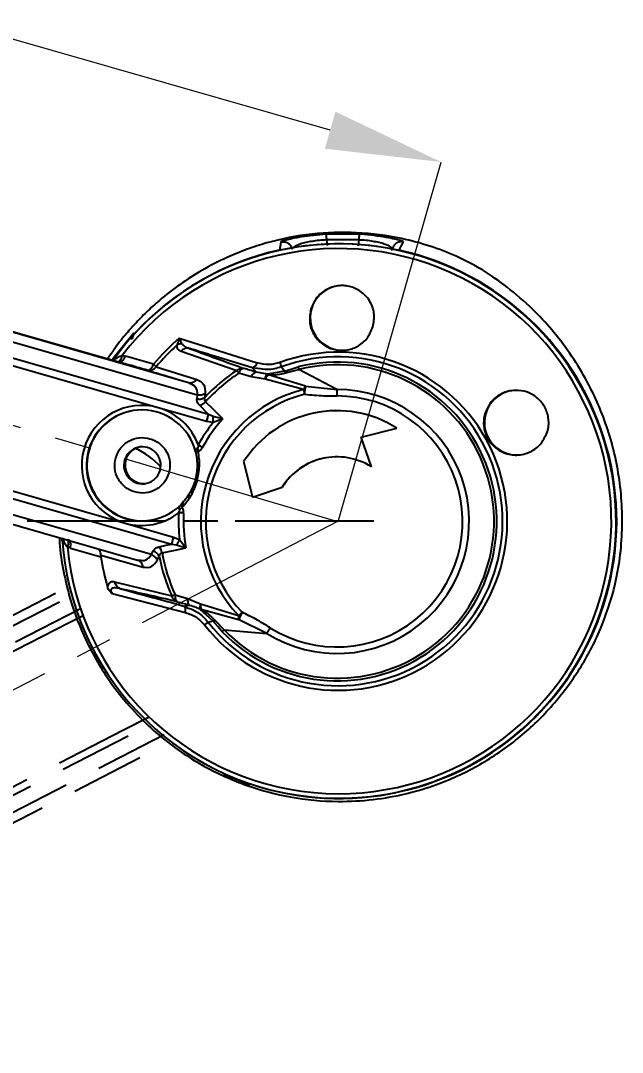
# Model space of a CAD drawing. Header units: millimetres. Extents: x 2379 to 4059, y 879 to 2067.
# Drawn here: x 3873.6 to 3925.7, y 1230.3 to 1319.7 of the extents above; entities that cross this region are included whole.
import ezdxf

# ---------------------------------------------------------------- set-up
doc = ezdxf.new("R2010")
doc.units = ezdxf.units.MM
for name, pattern in [('AM_ISO08W050', [18, 12, -1.5, 3, -1.5]), ('CENTER2', [28.575, 19.05, -3.175, 3.175, -3.175]), ('HIDDEN', [9.525, 6.35, -3.175])]:
    doc.linetypes.add(name, pattern=pattern)
for name, color, linetype, lineweight in [('AM_5', 3, 'Continuous', 25), ('AM_7', 4, 'AM_ISO08W050', 25), ('中心线', 1, 'CENTER2', 13), ('标注', 3, 'Continuous', 13)]:
    doc.layers.add(name, color=color, linetype=linetype, lineweight=lineweight)
doc.styles.add('SLDTEXTSTYLE1', font='txt.shx', dxfattribs={"width": 0.7, "bigfont": 'gbcbig.shx'})
doc.dimstyles.new('SLDDIMSTYLE12$0', dxfattribs={"dimtxt": 12, "dimasz": 10, "dimexe": 0, "dimexo": 0.0625, "dimgap": 0.875, "dimtad": 1, "dimdec": 1, "dimlfac": 1.8, "dimrnd": 1e-09, "dimzin": 12, "dimdsep": 46, "dimtxsty": 'SLDTEXTSTYLE1', "dimcen": 0.09, "dimdle": 8.16, "dimclrd": 3, "dimclre": 3, "dimadec": 0, "dimazin": 3, "dimtfac": 1, "dimtdec": 1, "dimtofl": 0, "dimtmove": 0, "dimatfit": 3, "dimfxl": 0, "dimfrac": 2, "dimtolj": 1, "dimlwd": 5, "dimlwe": 5, "dimarcsym": 0})
doc.dimstyles.new('SLDDIMSTYLE12$2', dxfattribs={"dimtxt": 12, "dimasz": 10, "dimexe": 0, "dimexo": 0.0625, "dimgap": 0.875, "dimtad": 1, "dimdec": 1, "dimlfac": 1.8, "dimrnd": 1e-09, "dimzin": 12, "dimdsep": 46, "dimtxsty": 'SLDTEXTSTYLE1', "dimcen": 0.09, "dimdle": 8.16, "dimclrd": 3, "dimclre": 3, "dimadec": 0, "dimazin": 3, "dimtfac": 1, "dimtdec": 1, "dimtofl": 0, "dimtmove": 0, "dimatfit": 3, "dimfxl": 0, "dimfrac": 2, "dimtolj": 1, "dimlwd": 5, "dimlwe": 5, "dimarcsym": 0})

# ---------------------------------------------------------------- blocks, each defined once
blk = doc.blocks.new('*D32')
at = {"layer": 'Defpoints', "color": 0, "transparency": 16777216}
for p in [(3723.629, 1328.829), (3683.304, 1283.267), (3901.012, 1276.307), (3901.048, 1276.315), (3720.133, 1182.173)]:
    blk.add_point(p, dxfattribs=at)
at = {"layer": '标注', "color": 3, "lineweight": 5, "transparency": 16777216}
blk.add_line((3723.569, 1328.846), (3692.156, 1338.148), dxfattribs=at)
at = {"layer": '标注', "color": 3, "linetype": 'Continuous', "lineweight": 5, "transparency": 16777216}
blk.add_line((3720.077, 1182.145), (3707.789, 1175.75), dxfattribs=at)
blk.add_arc((3901.026, 1276.303), 217.833, 166.13699, 204.86026, dxfattribs=at)
at = {"layer": '标注', "color": 3, "transparency": 16777216}
for points in [[(3687.929, 1328.933), (3691.146, 1328.06), (3692.156, 1338.148)], [(3704.873, 1185.46), (3701.882, 1183.989), (3707.789, 1175.75)]]:
    blk.add_solid(points, dxfattribs=at)
at = {"layer": '标注', "color": 0, "transparency": 16777216, "insert": (3690.043, 1255.993), "char_height": 10, "attachment_point": 5, "rotation": 275.49863, "style": 'SLDTEXTSTYLE1'}
blk.add_mtext('\\A1;60%%D', dxfattribs=at)
blk = doc.blocks.new('*D44')
at = {"layer": 'AM_5', "color": 3, "linetype": 'Continuous', "lineweight": 5, "transparency": 16777216}
blk.add_arc((3900.941, 1276.347), 183.176, 166.64032, 176.8717, dxfattribs=at)
at = {"layer": 'AM_5', "color": 3, "transparency": 16777216}
for points in [[(3721.112, 1319.101), (3724.333, 1318.243), (3725.298, 1328.335)], [(3719.705, 1286.298), (3716.373, 1286.389), (3717.766, 1276.347)]]:
    blk.add_solid(points, dxfattribs=at)
at = {"layer": 'Defpoints', "color": 0, "transparency": 16777216}
for p in [(3723.629, 1328.829), (3721.126, 1311.273), (3707.749, 1276.347), (3901.048, 1276.315), (3904.197, 1276.347)]:
    blk.add_point(p, dxfattribs=at)
at = {"layer": 'AM_5', "color": 0, "transparency": 16777216, "insert": (3712.855, 1303.598), "char_height": 12, "attachment_point": 5, "rotation": 81.75601, "style": 'SLDTEXTSTYLE1'}
blk.add_mtext('\\A1;15%%D', dxfattribs=at)
blk = doc.blocks.new('*D45')
at = {"layer": 'AM_5', "color": 3, "linetype": 'Continuous', "lineweight": 5, "transparency": 16777216}
for p, q in [((3732.202, 1326.399), (3740.687, 1355.991)), ((3900.423, 1310.191), (3750.299, 1353.235))]:
    blk.add_line(p, q, dxfattribs=at)
at = {"layer": 'AM_5', "color": 3, "lineweight": 5, "transparency": 16777216}
blk.add_line((3901.134, 1276.39), (3910.036, 1307.435), dxfattribs=at)
at = {"layer": 'AM_5', "color": 3, "transparency": 16777216}
for points in [[(3750.759, 1354.837), (3749.84, 1351.633), (3740.687, 1355.991)], [(3900.882, 1311.793), (3899.964, 1308.589), (3910.036, 1307.435)]]:
    blk.add_solid(points, dxfattribs=at)
at = {"layer": 'Defpoints', "color": 0, "transparency": 16777216}
for p in [(3740.687, 1355.991), (3732.185, 1326.339), (3901.117, 1276.33)]:
    blk.add_point(p, dxfattribs=at)
at = {"layer": 'AM_5', "color": 0, "transparency": 16777216, "insert": (3827.256, 1338.322), "char_height": 12, "attachment_point": 5, "rotation": 344.00123, "style": 'SLDTEXTSTYLE1'}
blk.add_mtext('\\A1;225', dxfattribs=at)

msp = doc.modelspace()

# ---------------------------------------------------------------- linework, layer by layer
at = {"color": 7, "linetype": 'Continuous', "lineweight": 25}
for p, q in [((3900.076, 1301.182), (3898.704, 1301.057)), ((3902.936, 1301.182), (3900.076, 1301.182)), ((3903.378, 1301.151), (3902.936, 1301.182)), ((3896.208, 1300.551), (3896.162, 1300.523)), ((3902.897, 1300.688), (3900.099, 1300.688)), ((3900.099, 1300.688), (3900.16, 1300.22)), ((3902.897, 1300.688), (3902.838, 1300.185)), ((3906.762, 1300.523), (3906.598, 1300.601)), ((3896.138, 1299.808), (3896.127, 1299.805)), ((3898.802, 1294.714), (3898.755, 1294.703)), ((3871.229, 1293.203), (3888.15, 1288.35)), ((3882.104, 1290.095), (3871.25, 1293.207)), ((3870.985, 1292.428), (3888.913, 1287.287)), ((3887.353, 1292.185), (3887.284, 1291.93)), ((3887.353, 1292.185), (3894.097, 1290.04)), ((3887.353, 1292.185), (3887.462, 1291.975)), ((3889.905, 1285.579), (3870.592, 1291.117)), ((3887.519, 1291.056), (3892.346, 1289.395)), ((3885.547, 1286.161), (3870.412, 1290.501)), ((3881.676, 1290.217), (3881.687, 1290.251)), ((3882.027, 1290.135), (3882.166, 1290.108)), ((3882.166, 1290.108), (3882.104, 1290.095)), ((3882.433, 1290.69), (3882.709, 1290.633)), ((3885.119, 1289.919), (3882.709, 1290.633)), ((3893.688, 1289.626), (3890.888, 1290.48)), ((3884.586, 1289.407), (3884.793, 1289.346)), ((3885.36, 1289.711), (3888.882, 1288.608)), ((3894.145, 1289.567), (3893.688, 1289.626)), ((3895.019, 1289.056), (3894.032, 1289.236)), ((3896.461, 1289.317), (3895.019, 1289.056)), ((3896.461, 1289.317), (3896.195, 1289.693)), ((3896.461, 1289.317), (3897.055, 1289.504)), ((3896.665, 1289.21), (3897.706, 1289.466)), ((3897.055, 1289.504), (3897.654, 1289.692)), ((3901.002, 1287.743), (3897.706, 1289.466)), ((3888.15, 1288.35), (3888.241, 1288.289)), ((3888.15, 1288.35), (3888.342, 1288.327)), ((3888.33, 1288.329), (3888.318, 1288.289)), ((3893.587, 1288.832), (3892.506, 1289.148)), ((3894.791, 1288.636), (3893.587, 1288.832)), ((3898.11, 1287.739), (3894.791, 1288.636)), ((3898.295, 1288.03), (3895.083, 1289.005)), ((3889.606, 1287.4), (3889.58, 1287.053)), ((3898.295, 1288.03), (3901.002, 1287.743)), ((3888.913, 1287.287), (3888.879, 1286.931)), ((3889.725, 1284.963), (3885.547, 1286.161)), ((3889.905, 1285.579), (3889.13, 1286.339)), ((3899, 1285.694), (3898.993, 1285.692)), ((3913.888, 1285.649), (3913.824, 1285.635)), ((3890.288, 1284.87), (3889.725, 1284.963)), ((3890.305, 1285.415), (3889.905, 1285.579)), ((3891.124, 1285.2), (3890.288, 1284.87)), ((3891.124, 1285.2), (3890.305, 1285.415)), ((3903.106, 1283.612), (3906.2, 1284.384)), ((3903.114, 1283.614), (3906.208, 1284.385)), ((3906.208, 1284.385), (3906.2, 1284.384)), ((3903.114, 1283.614), (3903.106, 1283.612)), ((3903.989, 1281.05), (3903.106, 1283.612)), ((3903.997, 1281.052), (3903.114, 1283.614)), ((3879.504, 1282.487), (3879.552, 1282.497)), ((3888.76, 1282.403), (3888.784, 1282.347)), ((3888.928, 1282.657), (3889.003, 1282.371)), ((3882.628, 1281.615), (3882.731, 1281.637)), ((3892.935, 1281.496), (3893.707, 1278.402)), ((3867.546, 1280.504), (3882.681, 1276.164)), ((3903.997, 1281.052), (3903.989, 1281.05)), ((3867.373, 1279.89), (3886.685, 1274.352)), ((3884.944, 1273.445), (3867.016, 1278.586)), ((3893.707, 1278.402), (3896.269, 1279.284)), ((3893.715, 1278.404), (3896.277, 1279.286)), ((3896.277, 1279.286), (3896.269, 1279.284)), ((3866.819, 1277.822), (3883.749, 1272.967)), ((3887.62, 1277.547), (3887.405, 1277.344)), ((3893.715, 1278.404), (3893.707, 1278.402)), ((3882.681, 1276.164), (3886.859, 1274.966)), ((3877.165, 1274.908), (3877.185, 1274.618)), ((3886.859, 1274.966), (3887.385, 1274.747)), ((3877.941, 1274.002), (3877.676, 1274.101)), ((3877.941, 1274.002), (3880.583, 1273.254)), ((3886.685, 1274.352), (3887.112, 1274.277)), ((3887.112, 1274.277), (3887.919, 1274.023)), ((3887.385, 1274.747), (3887.919, 1274.023)), ((3880.572, 1273.391), (3884.225, 1272.367)), ((3884.944, 1273.445), (3885.103, 1273.761)), ((3885.472, 1272.981), (3885.633, 1273.285)), ((3883.74, 1272.97), (3883.858, 1272.972)), ((3883.923, 1272.929), (3883.91, 1272.89)), ((3886.737, 1269.833), (3881.788, 1271.066)), ((3881.539, 1270.085), (3887.9, 1268.427)), ((3887.002, 1269.955), (3888.085, 1269.645)), ((3888.085, 1269.645), (3889.209, 1269.168)), ((3924.256, 1269.729), (3924.245, 1269.727)), ((3887.831, 1268.937), (3887.771, 1268.989)), ((3887.771, 1268.989), (3888.144, 1268.817)), ((3890.268, 1267.718), (3889.182, 1268.698)), ((3889.209, 1269.168), (3892.496, 1268.158)), ((3889.262, 1268.705), (3892.499, 1267.816)), ((3879.037, 1268.15), (3877.786, 1267.508)), ((3889.86, 1267.599), (3890.268, 1267.718)), ((3890.703, 1267.21), (3890.268, 1267.718)), ((3894.947, 1266.623), (3892.499, 1267.816)), ((3891.244, 1266.929), (3890.497, 1267.696)), ((3891.081, 1266.769), (3890.703, 1267.21)), ((3891.244, 1266.929), (3894.947, 1266.623)), ((3882.537, 1258.257), (3884.748, 1259.392)), ((3891.214, 1254.417), (3893.512, 1253.505)), ((3893.52, 1253.596), (3893.518, 1253.592)), ((3906.224, 1252.879), (3906.235, 1252.881))]:
    msp.add_line(p, q, dxfattribs=at)
at = {"color": 7, "linetype": 'HIDDEN', "lineweight": 25}
for p, q in [((3862.526, 1262.844), (3878.185, 1270.885)), ((3862.878, 1262.113), (3878.413, 1270.09)), ((3878.82, 1268.76), (3863.489, 1260.888)), ((3877.786, 1267.508), (3863.779, 1260.316)), ((3868.824, 1250.498), (3885.241, 1258.928)), ((3868.53, 1251.065), (3882.537, 1258.257)), ((3886.047, 1257.823), (3869.456, 1249.303)), ((3869.835, 1248.612), (3885.503, 1256.657))]:
    msp.add_line(p, q, dxfattribs=at)
at = {"color": 7, "linetype": 'Continuous', "lineweight": 25, "flags": 128}
for points in [[(3896.162, 1300.523), (3896.087, 1300.12), (3896.028, 1299.804)], [(3905.897, 1300.141), (3905.726, 1299.816), (3905.712, 1299.789)], [(3906.384, 1299.804), (3906.596, 1300.207), (3906.762, 1300.523)], [(3896.211, 1299.823), (3896.187, 1299.823), (3896.028, 1299.804)], [(3883.435, 1292.629), (3881.752, 1290.57), (3881.492, 1290.207)], [(3883.489, 1292.567), (3883.458, 1292.602), (3883.435, 1292.629)], [(3884.586, 1289.407), (3884.651, 1289.401), (3884.721, 1289.418), (3884.793, 1289.456), (3884.866, 1289.516), (3884.936, 1289.594), (3885.003, 1289.689), (3885.065, 1289.799), (3885.119, 1289.919)], [(3891.124, 1285.2), (3890.285, 1286.022), (3889.625, 1286.668)], [(3885.628, 1274.124), (3886.22, 1274.251), (3886.685, 1274.352)], [(3885.873, 1273.584), (3887.019, 1273.83), (3887.919, 1274.023)], [(3893.518, 1253.592), (3893.515, 1253.543), (3893.512, 1253.505)]]:
    msp.add_lwpolyline(points, dxfattribs=at)
at = {"color": 7, "linetype": 'Continuous', "lineweight": 25}
for centre, radius, start, end in [((3901.169, 1276.341), 23.599, 185.44631, 142.55572), ((3901.175, 1276.342), 23.999, 343.99795, 144.37216), ((3901.186, 1276.344), 24, 343.99967, 102.14019), ((3901.206, 1276.351), 24.018, 102.44988, 137.53256), ((3901.206, 1276.349), 24.02, 251.33315, 77.54961), ((3901.494, 1293.942), 2.8, 102.14289, 164.00219), ((3901.494, 1293.942), 2.8, 163.99967, 282.14019), ((3901.154, 1276.339), 21.013, 131.05303, 139.73783), ((3887.672, 1290.777), 1.216, 99.92431, 108.57758), ((3901.15, 1276.338), 20.692, 132.57575, 139.73778), ((3887.591, 1290.807), 0.886, 89.51081, 119.80629), ((3901.117, 1276.33), 14.638, 217.80792, 110.19454), ((3901.111, 1276.329), 14.24, 217.80792, 110.19454), ((3901.048, 1276.315), 13.801, 223.76375, 104.2387), ((3884.759, 1290.107), 0.72, 256.13749, 326.65871), ((3866.257, 1267.798), 29.071, 48.9186, 49.54784), ((3901.047, 1276.316), 15.709, 123.62673, 136.87996), ((3901.043, 1276.314), 13.569, 223.76387, 104.23864), ((3912.154, 1302.095), 23.531, 212.6677, 213.38343), ((3894.126, 1288.685), 0.558, 99.68998, 164.75306), ((3893.549, 1290.173), 0.564, 284.25693, 346.38415), ((3901.044, 1276.315), 15.414, 123.6355, 137.80261), ((3895.56, 1288.327), 0.829, 125.1911, 158.08506), ((3901.022, 1276.309), 11.795, 104.28896, 223.71352), ((3901.022, 1276.309), 11.434, 237.90451, 90.09862), ((3899.096, 1287.317), 1.072, 138.28952, 156.79982), ((3964.25, 1304.156), 68.147, 193.93929, 194.29763), ((3916.579, 1284.877), 2.8, 102.14289, 164.00219), ((3901.02, 1276.309), 11.369, 104.28897, 223.71351), ((3901.02, 1276.309), 10.868, 237.90204, 90.10104), ((3884.114, 1281.163), 5.2, 74.0024, 254.00006), ((3884.118, 1281.164), 4.8, 14.63064, 164.00143), ((3884.166, 1281.174), 4.8, 102.1429, 164.00218), ((3884.114, 1281.163), 5.2, 19.98893, 73.99815), ((3901.012, 1276.308), 9.599, 57.28113, 147.28505), ((3901.02, 1276.309), 9.599, 57.2812, 102.14227), ((3916.579, 1284.877), 2.8, 163.99967, 282.14019), ((3901.032, 1276.312), 13.736, 141.46177, 151.14852), ((3901.031, 1276.312), 13.31, 138.10256, 151.14854), ((3839.18, 1192.489), 103.264, 60.91799, 61.15396), ((3884.118, 1281.163), 4.8, 163.9984, 313.36529), ((3884.166, 1281.174), 4.8, 163.99975, 282.14011), ((3884.166, 1281.174), 1.6, 343.99745, 164.00009), ((3884.269, 1281.196), 1.6, 104.03604, 164.00205), ((3880.993, 1276.892), 6.297, 40.83204, 65.81779), ((3884.166, 1281.174), 1.6, 163.99745, 344.00009), ((3884.269, 1281.196), 1.6, 163.99943, 280.24751), ((3901.012, 1276.307), 5.6, 57.88144, 147.88541), ((3901.02, 1276.309), 5.6, 102.14271, 147.88527), ((3884.114, 1281.162), 5.199, 253.99862, 308.0114), ((3901.033, 1276.311), 13.737, 176.85372, 186.53999), ((3901.032, 1276.311), 13.311, 176.85373, 189.89901), ((3901.175, 1276.341), 23.999, 183.43897, 344.001), ((3884.668, 1273.362), 1.225, 10.4509, 38.42547), ((3901.155, 1276.338), 20.801, 188.52543, 195.91771), ((3884.794, 1272.884), 0.929, 25.50508, 70.60837), ((3901.048, 1276.315), 15.711, 191.12072, 204.365), ((3901.045, 1276.314), 15.416, 190.19887, 204.3629), ((3928.839, 1177.816), 101.193, 114.42078, 114.58603), ((3901.187, 1276.343), 23.999, 282.14308, 344.002), ((3893.53, 1267.997), 1.046, 171.18744, 190.00395), ((3982.019, 1175.121), 129.113, 133.70869, 133.89737), ((3930.2, 1250.235), 41.598, 154.02865, 154.99957)]:
    msp.add_arc(centre, radius, start, end, dxfattribs=at)
for points, knots in [([(3913.613, 1298.107), (3912.861, 1298.512), (3911.418, 1299.291), (3909.061, 1300.187), (3906.212, 1300.966), (3902.762, 1301.424), (3898.763, 1301.295), (3895.595, 1300.663), (3893.213, 1299.893), (3891.308, 1299.119), (3889.353, 1298.113), (3887.387, 1296.849), (3885.817, 1295.627), (3884.536, 1294.465), (3883.56, 1293.469), (3882.62, 1292.395), (3881.815, 1291.383), (3881.329, 1290.655), (3881.14, 1290.371)], [0, 0, 0, 0, 0.071614, 0.137643, 0.2038, 0.304372, 0.402157, 0.504692, 0.552104, 0.600982, 0.671215, 0.734097, 0.799434, 0.84332, 0.885298, 0.922253, 0.969711, 1, 1, 1, 1]), ([(3898.704, 1301.057), (3898.376, 1301.011), (3897.711, 1300.917), (3896.97, 1300.763), (3896.426, 1300.628), (3896.281, 1300.577), (3896.208, 1300.551)], [0, 0, 0, 0, 0.246705, 0.499768, 0.746875, 1, 1, 1, 1]), ([(3900.076, 1301.182), (3900.076, 1301.174), (3900.076, 1301.157), (3900.08, 1301.049), (3900.088, 1300.892), (3900.096, 1300.755), (3900.099, 1300.688)], [0, 0, 0, 0, 0.244843, 0.500126, 0.755342, 1, 1, 1, 1]), ([(3902.936, 1301.182), (3902.934, 1301.173), (3902.931, 1301.156), (3902.922, 1301.049), (3902.911, 1300.894), (3902.902, 1300.756), (3902.898, 1300.688)], [0, 0, 0, 0, 0.250675, 0.498046, 0.75107, 1, 1, 1, 1]), ([(3906.598, 1300.601), (3906.474, 1300.638), (3906.229, 1300.712), (3905.502, 1300.873), (3904.554, 1301.037), (3903.768, 1301.114), (3903.378, 1301.151)], [0, 0, 0, 0, 0.249103, 0.4902, 0.747282, 1, 1, 1, 1]), ([(3896.162, 1300.523), (3896.283, 1300.533), (3896.523, 1300.554), (3896.831, 1300.393), (3897.04, 1300.16), (3897.094, 1299.978), (3897.12, 1299.887)], [0, 0, 0, 0, 0.279995, 0.558141, 0.780004, 1, 1, 1, 1]), ([(3900.099, 1300.688), (3899.884, 1300.676), (3899.453, 1300.652), (3898.843, 1300.568), (3898.305, 1300.461), (3897.712, 1300.297), (3897.207, 1300.08), (3897.149, 1299.952), (3897.12, 1299.887)], [0, 0, 0, 0, 0.121685, 0.243639, 0.366587, 0.490871, 0.742797, 1, 1, 1, 1]), ([(3905.804, 1299.887), (3905.784, 1299.952), (3905.745, 1300.08), (3905.261, 1300.296), (3904.681, 1300.46), (3904.15, 1300.568), (3903.546, 1300.652), (3903.114, 1300.676), (3902.898, 1300.688)], [0, 0, 0, 0, 0.2566918, 0.5084306, 0.6328147, 0.7558991, 0.878044, 1, 1, 1, 1]), ([(3906.762, 1300.523), (3906.71, 1300.531), (3906.604, 1300.548), (3906.442, 1300.533), (3906.287, 1300.488), (3906.145, 1300.413), (3906.022, 1300.31), (3905.939, 1300.217), (3905.908, 1300.154), (3905.901, 1300.139)], [0, 0, 0, 0, 0.157001, 0.317201, 0.477389, 0.634354, 0.791344, 0.95154, 1, 1, 1, 1]), ([(3924.928, 1270.164), (3925.106, 1270.952), (3925.461, 1272.529), (3925.707, 1274.992), (3925.725, 1277.467), (3925.5, 1279.912), (3925.049, 1282.281), (3924.393, 1284.544), (3923.556, 1286.681), (3922.477, 1288.846), (3921.146, 1290.971), (3919.589, 1292.974), (3917.753, 1294.925), (3915.67, 1296.724), (3914.309, 1297.638), (3913.613, 1298.107)], [0, 0, 0, 0, 0.062795, 0.125598, 0.188079, 0.250577, 0.312656, 0.374699, 0.437276, 0.500939, 0.582011, 0.664997, 0.750798, 0.872476, 1, 1, 1, 1]), ([(3904.13, 1293.158), (3904.195, 1293.551), (3904.322, 1294.32), (3903.962, 1295.27), (3903.491, 1295.881), (3903.07, 1296.242), (3902.6, 1296.508), (3902.098, 1296.676), (3901.581, 1296.747), (3901.062, 1296.722), (3900.552, 1296.601), (3899.902, 1296.31), (3899.17, 1295.703), (3898.898, 1295.047), (3898.755, 1294.703)], [0, 0, 0, 0, 0.14541, 0.284368, 0.350018, 0.411321, 0.470123, 0.526984, 0.581626, 0.63657, 0.692262, 0.749136, 0.868448, 1, 1, 1, 1]), ([(3898.755, 1294.703), (3898.691, 1294.307), (3898.564, 1293.513), (3898.994, 1292.404), (3899.666, 1291.693), (3900.32, 1291.337), (3900.813, 1291.179), (3901.317, 1291.114), (3901.816, 1291.14), (3902.307, 1291.254), (3902.953, 1291.533), (3903.698, 1292.133), (3903.98, 1292.803), (3904.13, 1293.158)], [0, 0, 0, 0, 0.142632, 0.285482, 0.416144, 0.474738, 0.529504, 0.581677, 0.633855, 0.685856, 0.741015, 0.862575, 1, 1, 1, 1]), ([(3883.435, 1292.629), (3883.395, 1292.582), (3883.319, 1292.489), (3883.25, 1292.324), (3883.22, 1292.182), (3883.227, 1292.097), (3883.229, 1292.07)], [0, 0, 0, 0, 0.300141, 0.584582, 0.869012, 1, 1, 1, 1]), ([(3883.489, 1292.567), (3883.452, 1292.521), (3883.378, 1292.428), (3883.312, 1292.281), (3883.298, 1292.183), (3883.292, 1292.144)], [0, 0, 0, 0, 0.37231, 0.754124, 1, 1, 1, 1]), ([(3887.284, 1291.93), (3887.26, 1291.856), (3887.219, 1291.73), (3887.171, 1291.621), (3887.151, 1291.575)], [0, 0, 0, 0, 0.583032, 1, 1, 1, 1]), ([(3887.599, 1291.692), (3887.577, 1291.739), (3887.538, 1291.825), (3887.486, 1291.928), (3887.462, 1291.975)], [0, 0, 0, 0, 0.53648, 1, 1, 1, 1]), ([(3887.151, 1291.575), (3887.15, 1291.511), (3887.147, 1291.373), (3887.259, 1291.181), (3887.416, 1291.105), (3887.519, 1291.056)], [0, 0, 0, 0, 0.232005, 0.497982, 1, 1, 1, 1]), ([(3888.233, 1291.295), (3888.171, 1291.306), (3888.046, 1291.328), (3887.852, 1291.288), (3887.668, 1291.2), (3887.568, 1291.103), (3887.519, 1291.056)], [0, 0, 0, 0, 0.245495, 0.5, 0.754505, 1, 1, 1, 1]), ([(3887.599, 1291.692), (3887.626, 1291.652), (3887.687, 1291.56), (3887.898, 1291.422), (3888.098, 1291.346), (3888.233, 1291.295)], [0, 0, 0, 0, 0.20311, 0.46478, 1, 1, 1, 1]), ([(3888.233, 1291.295), (3889.124, 1290.966), (3890.655, 1290.401), (3892.287, 1289.81), (3892.968, 1289.563)], [0, 0, 0, 0, 0.582075, 1, 1, 1, 1]), ([(3890.888, 1290.48), (3890.829, 1290.498), (3889.931, 1290.773), (3889.053, 1291.043), (3888.233, 1291.295)], [0, 0, 0, 0, 0.066202, 1, 1, 1, 1]), ([(3881.687, 1290.251), (3881.811, 1290.36), (3882.03, 1290.55), (3882.311, 1290.647), (3882.433, 1290.69)], [0, 0, 0, 0, 0.568421, 1, 1, 1, 1]), ([(3882.027, 1290.135), (3882.066, 1290.14), (3882.146, 1290.148), (3882.264, 1290.267), (3882.367, 1290.451), (3882.411, 1290.612), (3882.432, 1290.69)], [0, 0, 0, 0, 0.243227, 0.500002, 0.756776, 1, 1, 1, 1]), ([(3882.166, 1290.108), (3882.21, 1290.105), (3882.3, 1290.099), (3882.454, 1290.207), (3882.6, 1290.389), (3882.674, 1290.553), (3882.709, 1290.633)], [0, 0, 0, 0, 0.242333, 0.499939, 0.757578, 1, 1, 1, 1]), ([(3884.586, 1289.407), (3884.13, 1289.539), (3883.322, 1289.773), (3882.517, 1290.006), (3882.166, 1290.108)], [0, 0, 0, 0, 0.564291, 1, 1, 1, 1]), ([(3896.064, 1290.068), (3895.751, 1289.985), (3895.077, 1289.807), (3894.439, 1289.958), (3894.097, 1290.04)], [0, 0, 0, 0, 0.464448, 1, 1, 1, 1]), ([(3884.793, 1289.346), (3885.4, 1289.166), (3886.505, 1288.838), (3887.639, 1288.502), (3888.15, 1288.35)], [0, 0, 0, 0, 0.549506, 1, 1, 1, 1]), ([(3892.968, 1289.563), (3892.932, 1289.563), (3892.882, 1289.565), (3892.801, 1289.524), (3892.72, 1289.464), (3892.611, 1289.342), (3892.541, 1289.213), (3892.505, 1289.148)], [0, 0, 0, 0, 0.249845, 0.34197, 0.500327, 0.750165, 1, 1, 1, 1]), ([(3894.032, 1289.236), (3893.835, 1289.296), (3893.479, 1289.405), (3893.126, 1289.514), (3892.968, 1289.563)], [0, 0, 0, 0, 0.553091, 1, 1, 1, 1]), ([(3894.032, 1289.236), (3893.967, 1289.309), (3893.851, 1289.439), (3893.738, 1289.569), (3893.688, 1289.626)], [0, 0, 0, 0, 0.561755, 1, 1, 1, 1]), ([(3896.195, 1289.693), (3895.796, 1289.577), (3895.105, 1289.377), (3894.43, 1289.511), (3894.145, 1289.567)], [0, 0, 0, 0, 0.577506, 1, 1, 1, 1]), ([(3895.083, 1289.005), (3895.174, 1289.001), (3895.426, 1288.993), (3895.961, 1289.025), (3896.389, 1289.137), (3896.665, 1289.21)], [0, 0, 0, 0, 0.168568, 0.464004, 1, 1, 1, 1]), ([(3896.461, 1289.317), (3896.491, 1289.315), (3896.552, 1289.313), (3896.628, 1289.244), (3896.666, 1289.21)], [0, 0, 0, 0, 0.502158, 1, 1, 1, 1]), ([(3888.241, 1288.289), (3888.448, 1288.196), (3888.857, 1288.013), (3888.895, 1287.528), (3888.913, 1287.287)], [0, 0, 0, 0, 0.504897, 1, 1, 1, 1]), ([(3888.342, 1288.327), (3888.41, 1288.336), (3888.545, 1288.353), (3888.734, 1288.453), (3888.833, 1288.557), (3888.882, 1288.608)], [0, 0, 0, 0, 0.339566, 0.677179, 1, 1, 1, 1]), ([(3888.882, 1288.608), (3889.122, 1288.491), (3889.567, 1288.273), (3889.594, 1287.675), (3889.606, 1287.4)], [0, 0, 0, 0, 0.539506, 1, 1, 1, 1]), ([(3894.791, 1288.636), (3894.805, 1288.695), (3894.834, 1288.811), (3894.891, 1288.942), (3894.947, 1289.021), (3894.99, 1289.049), (3895.012, 1289.055), (3895.018, 1289.056), (3895.019, 1289.056)], [0, 0, 0, 0, 0.249882, 0.499769, 0.74966, 0.925548, 0.990893, 1, 1, 1, 1]), ([(3895.083, 1289.005), (3895.083, 1289.005), (3895.083, 1289.005), (3895.083, 1289.005), (3895.082, 1289.005), (3895.073, 1289.019), (3895.053, 1289.043), (3895.03, 1289.051), (3895.019, 1289.056)], [0, 0, 0, 0, 0.000033, 0.000106, 0.000368, 0.001362, 0.482016, 1, 1, 1, 1]), ([(3888.913, 1287.287), (3888.972, 1287.278), (3889.094, 1287.258), (3889.279, 1287.272), (3889.457, 1287.316), (3889.557, 1287.372), (3889.606, 1287.4)], [0, 0, 0, 0, 0.242489, 0.494409, 0.74924, 1, 1, 1, 1]), ([(3898.214, 1287.326), (3898.222, 1287.386), (3898.24, 1287.511), (3898.251, 1287.701), (3898.284, 1287.891), (3898.291, 1287.982), (3898.295, 1288.03)], [0, 0, 0, 0, 0.210087, 0.435471, 0.695444, 1, 1, 1, 1]), ([(3919.23, 1284.096), (3919.271, 1284.273), (3919.351, 1284.62), (3919.342, 1285.163), (3919.239, 1285.683), (3919.042, 1286.166), (3918.761, 1286.602), (3918.28, 1287.114), (3917.482, 1287.579), (3916.37, 1287.738), (3915.256, 1287.445), (3914.302, 1286.737), (3913.981, 1285.997), (3913.824, 1285.635)], [0, 0, 0, 0, 0.060853, 0.119333, 0.175829, 0.230775, 0.28479, 0.339989, 0.455018, 0.579343, 0.716565, 0.861272, 1, 1, 1, 1]), ([(3888.879, 1286.931), (3888.94, 1286.922), (3889.064, 1286.903), (3889.253, 1286.919), (3889.432, 1286.967), (3889.531, 1287.024), (3889.581, 1287.053)], [0, 0, 0, 0, 0.246503, 0.500005, 0.753505, 1, 1, 1, 1]), ([(3889.13, 1286.339), (3889.053, 1286.431), (3888.888, 1286.627), (3888.882, 1286.826), (3888.879, 1286.931)], [0, 0, 0, 0, 0.471381, 1, 1, 1, 1]), ([(3889.624, 1286.668), (3889.587, 1286.631), (3889.511, 1286.556), (3889.384, 1286.462), (3889.255, 1286.385), (3889.172, 1286.354), (3889.13, 1286.339)], [0, 0, 0, 0, 0.247453, 0.499968, 0.752499, 1, 1, 1, 1]), ([(3889.58, 1287.053), (3889.56, 1286.979), (3889.532, 1286.876), (3889.566, 1286.743), (3889.606, 1286.692), (3889.625, 1286.668)], [0, 0, 0, 0, 0.557877, 0.788978, 1, 1, 1, 1]), ([(3898.214, 1287.326), (3898.767, 1287.275), (3899.694, 1287.19), (3900.625, 1287.181), (3901.001, 1287.177)], [0, 0, 0, 0, 0.596197, 1, 1, 1, 1]), ([(3913.824, 1285.635), (3913.783, 1285.453), (3913.703, 1285.107), (3913.712, 1284.567), (3913.812, 1284.058), (3914.003, 1283.584), (3914.272, 1283.157), (3914.736, 1282.648), (3915.522, 1282.17), (3916.636, 1281.988), (3917.772, 1282.27), (3918.749, 1282.986), (3919.074, 1283.736), (3919.23, 1284.096)], [0, 0, 0, 0, 0.0639786, 0.1218211, 0.1774323, 0.2306963, 0.2827302, 0.3360924, 0.449634, 0.5803058, 0.7241629, 0.8675599, 1, 1, 1, 1]), ([(3890.288, 1284.87), (3890.289, 1284.92), (3890.292, 1285.021), (3890.297, 1285.166), (3890.301, 1285.301), (3890.304, 1285.378), (3890.305, 1285.415)], [0, 0, 0, 0, 0.250968, 0.504254, 0.755357, 1, 1, 1, 1]), ([(3889.001, 1282.94), (3888.998, 1282.88), (3888.995, 1282.795), (3888.969, 1282.705), (3888.947, 1282.67), (3888.934, 1282.661), (3888.928, 1282.657)], [0, 0, 0, 0, 0.587357, 0.834698, 0.924951, 1, 1, 1, 1]), ([(3888.762, 1282.376), (3888.844, 1281.948), (3888.998, 1281.132), (3888.814, 1280.255), (3888.726, 1279.839)], [0, 0, 0, 0, 0.52489, 1, 1, 1, 1]), ([(3888.928, 1282.657), (3888.899, 1282.641), (3888.838, 1282.609), (3888.778, 1282.536), (3888.747, 1282.46), (3888.757, 1282.403), (3888.762, 1282.376)], [0, 0, 0, 0, 0.2175, 0.445634, 0.745318, 1, 1, 1, 1]), ([(3889.003, 1282.371), (3888.972, 1282.363), (3888.907, 1282.347), (3888.829, 1282.341), (3888.777, 1282.344), (3888.767, 1282.366), (3888.762, 1282.376)], [0, 0, 0, 0, 0.217541, 0.446787, 0.743209, 1, 1, 1, 1]), ([(3888.902, 1279.787), (3888.997, 1280.226), (3889.187, 1281.107), (3889.065, 1281.949), (3889.003, 1282.371)], [0, 0, 0, 0, 0.498464, 1, 1, 1, 1]), ([(3889.373, 1282.734), (3889.326, 1282.658), (3889.253, 1282.542), (3889.119, 1282.422), (3889.041, 1282.388), (3889.003, 1282.371)], [0, 0, 0, 0, 0.491851, 0.753513, 1, 1, 1, 1]), ([(3888.726, 1279.839), (3888.58, 1279.439), (3888.272, 1278.599), (3887.709, 1277.992), (3887.414, 1277.674)], [0, 0, 0, 0, 0.47527, 1, 1, 1, 1]), ([(3887.62, 1277.547), (3887.897, 1277.873), (3888.446, 1278.519), (3888.751, 1279.367), (3888.902, 1279.787)], [0, 0, 0, 0, 0.504511, 1, 1, 1, 1]), ([(3888.902, 1279.787), (3888.876, 1279.794), (3888.824, 1279.809), (3888.768, 1279.826), (3888.732, 1279.837), (3888.728, 1279.838), (3888.726, 1279.839)], [0, 0, 0, 0, 0.249263, 0.504427, 0.75727, 1, 1, 1, 1]), ([(3887.405, 1277.344), (3887.389, 1277.372), (3887.357, 1277.428), (3887.341, 1277.514), (3887.355, 1277.603), (3887.393, 1277.649), (3887.414, 1277.674)], [0, 0, 0, 0, 0.205184, 0.419761, 0.680021, 1, 1, 1, 1]), ([(3887.62, 1277.547), (3887.596, 1277.571), (3887.547, 1277.622), (3887.489, 1277.667), (3887.441, 1277.687), (3887.424, 1277.679), (3887.414, 1277.674)], [0, 0, 0, 0, 0.228366, 0.478122, 0.715062, 1, 1, 1, 1]), ([(3887.741, 1277.042), (3887.741, 1277.13), (3887.741, 1277.266), (3887.692, 1277.44), (3887.643, 1277.512), (3887.62, 1277.547)], [0, 0, 0, 0, 0.48361, 0.750827, 1, 1, 1, 1]), ([(3887.678, 1277.62), (3887.674, 1277.67), (3887.664, 1277.831), (3887.714, 1277.986), (3887.749, 1278.092)], [0, 0, 0, 0, 0.31053, 1, 1, 1, 1]), ([(3887.316, 1277.065), (3887.346, 1277.117), (3887.388, 1277.19), (3887.414, 1277.281), (3887.414, 1277.323), (3887.408, 1277.338), (3887.405, 1277.344)], [0, 0, 0, 0, 0.578898, 0.832506, 0.924254, 1, 1, 1, 1]), ([(3876.993, 1274.905), (3876.997, 1274.758), (3877.024, 1273.795), (3877.314, 1272.006), (3877.98, 1269.161), (3879.198, 1265.981), (3880.916, 1262.988), (3882.785, 1260.551), (3884.59, 1258.662), (3886.43, 1257.11), (3888.227, 1255.857), (3889.944, 1254.861), (3891.664, 1254.043), (3893.96, 1253.154), (3897.088, 1252.332), (3900.743, 1251.989), (3904.132, 1252.175), (3906.98, 1252.686), (3910.028, 1253.606), (3913.245, 1255.075), (3916.536, 1257.277), (3919.436, 1259.985), (3921.842, 1263.102), (3923.75, 1266.523), (3924.536, 1268.952), (3924.928, 1270.164)], [0, 0, 0, 0, 0.0069046, 0.0451883, 0.0828349, 0.1397483, 0.1965027, 0.2340919, 0.2735044, 0.309768, 0.3380985, 0.3681057, 0.3953829, 0.4201908, 0.4742484, 0.534276, 0.5776485, 0.6202123, 0.6587127, 0.7146825, 0.7720212, 0.8288848, 0.8855884, 0.9428858, 1, 1, 1, 1]), ([(3877.676, 1274.101), (3877.592, 1274.208), (3877.406, 1274.441), (3877.323, 1274.72), (3877.278, 1274.871)], [0, 0, 0, 0, 0.454471, 1, 1, 1, 1]), ([(3877.625, 1274.78), (3877.655, 1274.757), (3877.718, 1274.709), (3877.756, 1274.549), (3877.747, 1274.339), (3877.7, 1274.179), (3877.676, 1274.101)], [0, 0, 0, 0, 0.240723, 0.496556, 0.754252, 1, 1, 1, 1]), ([(3877.941, 1274.002), (3877.953, 1274.088), (3877.978, 1274.266), (3877.949, 1274.496), (3877.876, 1274.667), (3877.795, 1274.708), (3877.756, 1274.728)], [0, 0, 0, 0, 0.242424, 0.500064, 0.757669, 1, 1, 1, 1]), ([(3885.103, 1273.761), (3885.168, 1273.855), (3885.281, 1274.018), (3885.526, 1274.093), (3885.628, 1274.124)], [0, 0, 0, 0, 0.582254, 1, 1, 1, 1]), ([(3887.385, 1274.747), (3887.36, 1274.704), (3887.309, 1274.618), (3887.237, 1274.493), (3887.169, 1274.376), (3887.13, 1274.31), (3887.112, 1274.277)], [0, 0, 0, 0, 0.247793, 0.5, 0.752208, 1, 1, 1, 1]), ([(3880.572, 1273.391), (3880.566, 1273.464), (3880.554, 1273.618), (3880.47, 1273.815), (3880.378, 1273.904), (3880.334, 1273.947)], [0, 0, 0, 0, 0.31238, 0.667721, 1, 1, 1, 1]), ([(3880.572, 1273.391), (3880.573, 1273.366), (3880.574, 1273.321), (3880.58, 1273.275), (3880.583, 1273.254)], [0, 0, 0, 0, 0.548534, 1, 1, 1, 1]), ([(3883.858, 1272.972), (3884.078, 1272.938), (3884.517, 1272.871), (3884.802, 1273.254), (3884.944, 1273.445)], [0, 0, 0, 0, 0.501046, 1, 1, 1, 1]), ([(3885.472, 1272.981), (3885.445, 1273.031), (3885.39, 1273.132), (3885.262, 1273.264), (3885.113, 1273.374), (3885, 1273.422), (3884.944, 1273.445)], [0, 0, 0, 0, 0.250761, 0.505592, 0.757512, 1, 1, 1, 1]), ([(3885.873, 1273.584), (3885.841, 1273.572), (3885.773, 1273.547), (3885.68, 1273.448), (3885.651, 1273.349), (3885.633, 1273.285)], [0, 0, 0, 0, 0.241397, 0.501809, 1, 1, 1, 1]), ([(3883.917, 1272.888), (3883.917, 1272.888), (3883.868, 1272.933), (3883.804, 1272.952), (3883.74, 1272.97)], [0, 0, 0, 0, 0.006595, 1, 1, 1, 1]), ([(3884.225, 1272.367), (3884.211, 1272.435), (3884.182, 1272.576), (3884.075, 1272.76), (3883.969, 1272.845), (3883.917, 1272.888)], [0, 0, 0, 0, 0.323526, 0.661877, 1, 1, 1, 1]), ([(3884.225, 1272.367), (3884.489, 1272.334), (3884.979, 1272.274), (3885.316, 1272.758), (3885.472, 1272.981)], [0, 0, 0, 0, 0.539075, 1, 1, 1, 1]), ([(3881.788, 1271.066), (3881.686, 1271.081), (3881.504, 1271.107), (3881.308, 1271.002), (3881.193, 1270.841), (3881.164, 1270.699), (3881.151, 1270.633)], [0, 0, 0, 0, 0.37521, 0.666986, 0.844772, 1, 1, 1, 1]), ([(3881.539, 1270.085), (3881.446, 1270.164), (3881.275, 1270.312), (3881.19, 1270.532), (3881.151, 1270.633)], [0, 0, 0, 0, 0.541683, 1, 1, 1, 1]), ([(3882.267, 1270.488), (3882.136, 1270.516), (3881.913, 1270.564), (3881.669, 1270.557), (3881.541, 1270.511), (3881.481, 1270.468), (3881.444, 1270.409), (3881.433, 1270.333), (3881.451, 1270.249), (3881.487, 1270.165), (3881.521, 1270.113), (3881.539, 1270.085)], [0, 0, 0, 0, 0.339255, 0.578347, 0.663574, 0.730427, 0.788996, 0.843609, 0.891048, 0.941203, 1, 1, 1, 1]), ([(3882.267, 1270.488), (3882.209, 1270.511), (3882.091, 1270.558), (3881.947, 1270.693), (3881.837, 1270.865), (3881.804, 1271), (3881.788, 1271.066)], [0, 0, 0, 0, 0.245495, 0.5, 0.754505, 1, 1, 1, 1]), ([(3882.267, 1270.488), (3883.317, 1270.202), (3885.133, 1269.71), (3886.989, 1269.203), (3887.771, 1268.989)], [0, 0, 0, 0, 0.578682, 1, 1, 1, 1]), ([(3887.177, 1269.364), (3886.272, 1269.573), (3884.588, 1269.962), (3883, 1270.321), (3882.267, 1270.488)], [0, 0, 0, 0, 0.5379635, 1, 1, 1, 1]), ([(3887.177, 1269.364), (3887.127, 1269.383), (3887.027, 1269.422), (3886.901, 1269.531), (3886.798, 1269.667), (3886.757, 1269.778), (3886.737, 1269.833)], [0, 0, 0, 0, 0.249989, 0.500011, 0.750008, 1, 1, 1, 1]), ([(3888.085, 1269.645), (3888.081, 1269.575), (3888.073, 1269.432), (3888.103, 1269.256), (3888.162, 1269.124), (3888.221, 1269.09), (3888.25, 1269.072)], [0, 0, 0, 0, 0.244617, 0.499999, 0.755381, 1, 1, 1, 1]), ([(3887.177, 1269.364), (3887.379, 1269.309), (3887.736, 1269.212), (3888.095, 1269.115), (3888.25, 1269.072)], [0, 0, 0, 0, 0.566945, 1, 1, 1, 1]), ([(3887.771, 1268.989), (3887.86, 1269.005), (3888.019, 1269.033), (3888.179, 1269.06), (3888.25, 1269.072)], [0, 0, 0, 0, 0.558226, 1, 1, 1, 1]), ([(3887.9, 1268.427), (3887.906, 1268.496), (3887.918, 1268.638), (3887.896, 1268.807), (3887.865, 1268.911), (3887.835, 1268.934), (3887.831, 1268.937)], [0, 0, 0, 0, 0.305842, 0.627107, 0.950502, 1, 1, 1, 1]), ([(3888.144, 1268.817), (3888.43, 1268.708), (3889.089, 1268.458), (3889.581, 1267.91), (3889.86, 1267.599)], [0, 0, 0, 0, 0.4334973, 1, 1, 1, 1]), ([(3888.25, 1269.072), (3888.432, 1269.017), (3888.746, 1268.923), (3889.053, 1268.764), (3889.182, 1268.698)], [0, 0, 0, 0, 0.580226, 1, 1, 1, 1]), ([(3889.209, 1269.168), (3889.191, 1269.111), (3889.153, 1268.998), (3889.132, 1268.858), (3889.139, 1268.763), (3889.16, 1268.719), (3889.174, 1268.704), (3889.179, 1268.699), (3889.181, 1268.698), (3889.181, 1268.698)], [0, 0, 0, 0, 0.249887, 0.499773, 0.749657, 0.925292, 0.975266, 0.990784, 1, 1, 1, 1]), ([(3889.182, 1268.698), (3889.193, 1268.695), (3889.21, 1268.691), (3889.237, 1268.696), (3889.252, 1268.701), (3889.26, 1268.704), (3889.262, 1268.705)], [0, 0, 0, 0, 0.497747, 0.757125, 0.91733, 1, 1, 1, 1]), ([(3889.209, 1269.168), (3889.204, 1269.072), (3889.192, 1268.879), (3889.239, 1268.763), (3889.263, 1268.705)], [0, 0, 0, 0, 0.5000016, 1, 1, 1, 1]), ([(3890.497, 1267.696), (3890.314, 1267.892), (3890.01, 1268.215), (3889.6, 1268.505), (3889.371, 1268.644), (3889.292, 1268.688), (3889.262, 1268.705)], [0, 0, 0, 0, 0.504339, 0.834166, 0.937893, 1, 1, 1, 1]), ([(3887.9, 1268.427), (3888.231, 1268.314), (3888.852, 1268.103), (3889.329, 1267.594), (3889.552, 1267.356)], [0, 0, 0, 0, 0.53315, 1, 1, 1, 1]), ([(3890.268, 1267.718), (3890.294, 1267.702), (3890.346, 1267.671), (3890.447, 1267.688), (3890.497, 1267.696)], [0, 0, 0, 0, 0.5, 1, 1, 1, 1]), ([(3895.245, 1267.102), (3894.826, 1267.356), (3894.03, 1267.839), (3893.198, 1268.255), (3892.803, 1268.452)], [0, 0, 0, 0, 0.525614, 1, 1, 1, 1]), ([(3893.518, 1253.592), (3893.518, 1253.592), (3893.518, 1253.592), (3893.518, 1253.592), (3893.518, 1253.592)], [0, 0, 0, 0, 0.56, 1, 1, 1, 1])]:
    msp.add_open_spline(points, degree=3, knots=knots, dxfattribs=at)
for points in [[(3896.064, 1290.068), (3896.082, 1290.017), (3896.119, 1289.915), (3896.159, 1289.801), (3896.188, 1289.719), (3896.193, 1289.702), (3896.195, 1289.693)], [(3892.347, 1289.396), (3892.394, 1289.432), (3892.487, 1289.504), (3892.646, 1289.566), (3892.81, 1289.591), (3892.916, 1289.572), (3892.968, 1289.563)], [(3897.654, 1289.692), (3897.657, 1289.677), (3897.663, 1289.646), (3897.692, 1289.526), (3897.706, 1289.466)], [(3901.002, 1287.743), (3901.002, 1287.704), (3901.001, 1287.626), (3901.001, 1287.485), (3901, 1287.334), (3901, 1287.23), (3901.001, 1287.177)], [(3889.725, 1284.963), (3889.742, 1285.023), (3889.776, 1285.141), (3889.825, 1285.31), (3889.87, 1285.462), (3889.893, 1285.54), (3889.905, 1285.579)], [(3881.859, 1281.835), (3881.98, 1282.127), (3882.223, 1282.711), (3882.976, 1283.326), (3883.886, 1283.621), (3884.845, 1283.541), (3885.7, 1283.1), (3886.315, 1282.369), (3886.629, 1281.448), (3886.525, 1280.824), (3886.473, 1280.512)], [(3886.473, 1280.512), (3886.352, 1280.22), (3886.109, 1279.636), (3885.355, 1279.021), (3884.446, 1278.727), (3883.487, 1278.807), (3882.632, 1279.247), (3882.017, 1279.979), (3881.703, 1280.9), (3881.807, 1281.523), (3881.859, 1281.835)], [(3887.741, 1277.042), (3887.674, 1277.045), (3887.542, 1277.053), (3887.392, 1277.061), (3887.316, 1277.065)], [(3886.859, 1274.966), (3886.842, 1274.907), (3886.808, 1274.788), (3886.76, 1274.62), (3886.717, 1274.468), (3886.696, 1274.39), (3886.685, 1274.352)], [(3887.002, 1269.955), (3886.998, 1269.881), (3886.989, 1269.735), (3887.021, 1269.554), (3887.082, 1269.419), (3887.145, 1269.382), (3887.177, 1269.364)], [(3889.552, 1267.356), (3889.594, 1267.39), (3889.679, 1267.456), (3889.774, 1267.53), (3889.84, 1267.583), (3889.854, 1267.594), (3889.86, 1267.599)], [(3891.081, 1266.769), (3891.092, 1266.78), (3891.112, 1266.801), (3891.2, 1266.886), (3891.244, 1266.929)], [(3894.946, 1266.623), (3894.967, 1266.656), (3895.008, 1266.722), (3895.082, 1266.841), (3895.161, 1266.969), (3895.217, 1267.057), (3895.245, 1267.102)]]:
    msp.add_open_spline(points, degree=3, dxfattribs=at)
at = {"layer": 'AM_7'}
msp.add_line((3904.197, 1276.347), (3707.749, 1276.347), dxfattribs=at)
at = {"layer": '中心线'}
for p, q in [((3901.012, 1276.307), (3723.629, 1328.829)), ((3901.048, 1276.315), (3720.133, 1182.173))]:
    msp.add_line(p, q, dxfattribs=at)

# ---------------------------------------------------------------- dimensions: what is measured, and where the dimension line sits
at = {"layer": 'AM_5'}
dim = msp.add_linear_dim(base=(3740.687, 1355.991), p1=(3901.117, 1276.33), p2=(3732.185, 1326.339), angle=164.00123, text='225', dimstyle='SLDDIMSTYLE12$0', override={"dimlfac": 1, "dimpost": ''}, dxfattribs=at)
dim.commit()
dim.dimension.update_dxf_attribs({"geometry": '*D45', "text_midpoint": (3827.256, 1338.322)})
dim = msp.add_angular_dim_2l(base=(3721.126, 1311.273), line1=((3901.048, 1276.315), (3723.629, 1328.829)), line2=((3904.197, 1276.347), (3707.749, 1276.347)), text='15%%D', dimstyle='SLDDIMSTYLE12$2', override={"dimlfac": 1}, dxfattribs=at)
dim.commit()
dim.dimension.update_dxf_attribs({"geometry": '*D44', "text_midpoint": (3712.855, 1303.598)})
at = {"layer": '标注'}
dim = msp.add_angular_dim_2l(base=(3683.304, 1283.267), line1=((3901.048, 1276.315), (3720.133, 1182.173)), line2=((3901.012, 1276.307), (3723.629, 1328.829)), text='60%%D', dimstyle='SLDDIMSTYLE12$2', override={"dimtxt": 10, "dimadec": 3, "dimtdec": 3, "dimtzin": 0}, dxfattribs=at)
dim.commit()
dim.dimension.update_dxf_attribs({"geometry": '*D32', "text_midpoint": (3690.043, 1255.993)})

doc.saveas('drawing.dxf')
